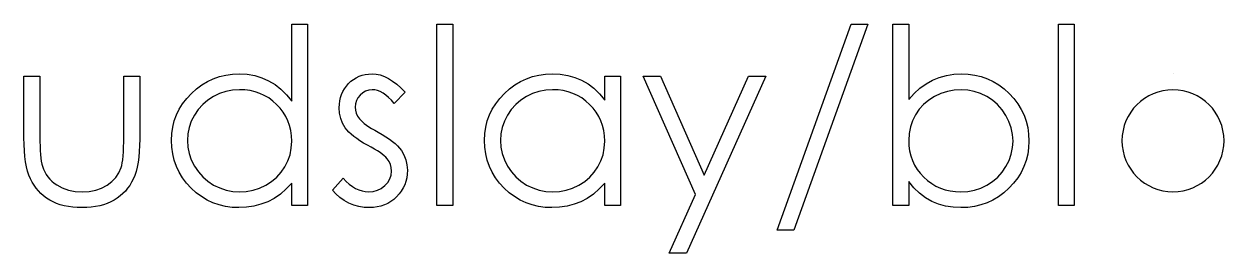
# Model space of a CAD drawing. Header units: millimetres. Extents: x -27 to 266, y -7 to 117.
# Drawn here: x 191.43 to 215.17, y 64.74 to 69.27 of the extents above; entities that cross this region are included whole.
import ezdxf

# ---------------------------------------------------------------- set-up
doc = ezdxf.new("R2010")
doc.units = ezdxf.units.MM

msp = doc.modelspace()

# ---------------------------------------------------------------- linework, layer by layer
at = {"color": 7, "linetype": 'Continuous'}
msp.add_line((214.158, 68.284), (214.158, 68.284), dxfattribs=at)
at = {"color": 7, "linetype": 'Continuous', "flags": 128}
for points in [[(197.038, 69.271), (197.038, 65.681), (197.038, 65.681), (196.724, 65.681), (196.724, 65.681), (196.724, 66.124), (196.724, 66.124), (196.615, 66.006), (196.501, 65.905), (196.379, 65.821), (196.251, 65.754), (196.117, 65.703), (195.978, 65.666), (195.831, 65.644), (195.679, 65.637), (195.679, 65.637), (195.544, 65.643), (195.414, 65.661), (195.288, 65.691), (195.167, 65.733), (195.052, 65.788), (194.942, 65.855), (194.836, 65.933), (194.736, 66.024), (194.644, 66.124), (194.565, 66.228), (194.499, 66.338), (194.443, 66.454), (194.4, 66.575), (194.37, 66.7), (194.352, 66.831), (194.346, 66.967), (194.346, 66.967), (194.352, 67.101), (194.37, 67.23), (194.401, 67.353), (194.445, 67.472), (194.5, 67.586), (194.567, 67.694), (194.647, 67.799), (194.74, 67.898), (194.841, 67.988), (194.947, 68.067), (195.058, 68.133), (195.174, 68.187), (195.296, 68.23), (195.422, 68.26), (195.553, 68.278), (195.689, 68.284), (195.689, 68.284), (195.845, 68.276), (195.994, 68.25), (196.135, 68.208), (196.268, 68.149), (196.394, 68.073), (196.512, 67.98), (196.622, 67.87), (196.724, 67.744), (196.724, 67.744), (196.724, 69.271), (196.724, 69.271), (197.038, 69.271)], [(199.596, 69.271), (199.91, 69.271), (199.91, 69.271), (199.91, 65.681), (199.91, 65.681), (199.596, 65.681), (199.596, 65.681), (199.596, 69.271)], [(208.121, 69.271), (206.657, 65.188), (206.657, 65.188), (206.326, 65.188), (206.326, 65.188), (207.79, 69.271), (207.79, 69.271), (208.121, 69.271)], [(208.615, 65.681), (208.615, 69.271), (208.615, 69.271), (208.929, 69.271), (208.929, 69.271), (208.929, 67.775), (208.929, 67.775), (209.038, 67.895), (209.152, 67.998), (209.273, 68.086), (209.4, 68.157), (209.534, 68.213), (209.674, 68.252), (209.82, 68.276), (209.972, 68.284), (209.972, 68.284), (210.108, 68.278), (210.239, 68.259), (210.364, 68.229), (210.485, 68.187), (210.6, 68.133), (210.711, 68.066), (210.816, 67.987), (210.916, 67.896), (211.008, 67.797), (211.087, 67.692), (211.154, 67.582), (211.21, 67.467), (211.253, 67.347), (211.283, 67.222), (211.301, 67.091), (211.307, 66.955), (211.307, 66.955), (211.301, 66.821), (211.283, 66.692), (211.252, 66.568), (211.208, 66.449), (211.153, 66.335), (211.085, 66.226), (211.005, 66.122), (210.913, 66.023), (210.812, 65.932), (210.705, 65.854), (210.594, 65.787), (210.478, 65.733), (210.357, 65.691), (210.23, 65.66), (210.098, 65.643), (209.962, 65.637), (209.962, 65.637), (209.807, 65.644), (209.659, 65.667), (209.519, 65.707), (209.385, 65.761), (209.26, 65.832), (209.142, 65.921), (209.032, 66.029), (208.929, 66.155), (208.929, 66.155), (208.929, 65.681), (208.929, 65.681), (208.615, 65.681)], [(211.89, 69.271), (212.205, 69.271), (212.205, 69.271), (212.205, 65.681), (212.205, 65.681), (211.891, 65.681), (211.891, 65.681), (211.891, 69.271)], [(191.429, 68.239), (191.743, 68.239), (191.743, 68.239), (191.743, 67.053), (191.743, 67.053), (191.744, 66.948), (191.746, 66.853), (191.75, 66.765), (191.756, 66.686), (191.763, 66.616), (191.771, 66.554), (191.781, 66.5), (191.793, 66.455), (191.793, 66.455), (191.814, 66.398), (191.838, 66.344), (191.868, 66.294), (191.901, 66.246), (191.939, 66.201), (191.981, 66.16), (192.026, 66.121), (192.077, 66.086), (192.187, 66.027), (192.308, 65.984), (192.438, 65.959), (192.578, 65.951), (192.578, 65.951), (192.718, 65.959), (192.847, 65.984), (192.965, 66.025), (193.072, 66.083), (193.165, 66.153), (193.243, 66.235), (193.305, 66.327), (193.352, 66.43), (193.352, 66.43), (193.363, 66.472), (193.374, 66.524), (193.383, 66.586), (193.391, 66.659), (193.396, 66.742), (193.4, 66.836), (193.403, 66.939), (193.403, 67.053), (193.403, 67.053), (193.403, 68.239), (193.403, 68.239), (193.717, 68.239), (193.717, 68.239), (193.717, 66.994), (193.717, 66.994), (193.715, 66.867), (193.71, 66.748), (193.7, 66.636), (193.686, 66.534), (193.668, 66.439), (193.647, 66.352), (193.621, 66.274), (193.591, 66.203), (193.558, 66.139), (193.52, 66.078), (193.478, 66.02), (193.434, 65.966), (193.384, 65.916), (193.33, 65.869), (193.273, 65.826), (193.211, 65.787), (193.146, 65.752), (193.077, 65.721), (193.003, 65.695), (192.926, 65.674), (192.844, 65.658), (192.758, 65.646), (192.669, 65.639), (192.575, 65.637), (192.575, 65.637), (192.482, 65.639), (192.392, 65.646), (192.307, 65.658), (192.225, 65.674), (192.147, 65.695), (192.073, 65.721), (192.003, 65.752), (191.937, 65.787), (191.876, 65.826), (191.817, 65.869), (191.763, 65.916), (191.714, 65.967), (191.668, 66.022), (191.627, 66.08), (191.589, 66.141), (191.555, 66.207), (191.526, 66.278), (191.5, 66.358), (191.478, 66.447), (191.461, 66.544), (191.447, 66.65), (191.437, 66.763), (191.431, 66.886), (191.429, 67.017), (191.429, 67.017), (191.429, 68.239)], [(198.967, 67.92), (198.754, 67.701), (198.754, 67.701), (198.698, 67.764), (198.642, 67.818), (198.586, 67.865), (198.531, 67.903), (198.476, 67.932), (198.421, 67.953), (198.367, 67.966), (198.313, 67.97), (198.313, 67.97), (198.247, 67.964), (198.186, 67.944), (198.129, 67.912), (198.078, 67.866), (198.035, 67.812), (198.005, 67.755), (197.987, 67.692), (197.98, 67.626), (197.98, 67.626), (197.986, 67.565), (198.002, 67.507), (198.029, 67.45), (198.067, 67.394), (198.067, 67.394), (198.092, 67.365), (198.123, 67.335), (198.159, 67.304), (198.202, 67.272), (198.251, 67.238), (198.306, 67.204), (198.366, 67.167), (198.433, 67.13), (198.433, 67.13), (198.514, 67.084), (198.588, 67.038), (198.656, 66.993), (198.717, 66.948), (198.771, 66.903), (198.819, 66.859), (198.86, 66.814), (198.893, 66.771), (198.893, 66.771), (198.945, 66.681), (198.983, 66.585), (199.005, 66.483), (199.012, 66.376), (199.012, 66.376), (199.009, 66.3), (198.999, 66.227), (198.982, 66.157), (198.959, 66.09), (198.928, 66.026), (198.892, 65.965), (198.848, 65.907), (198.798, 65.851), (198.742, 65.801), (198.684, 65.757), (198.623, 65.721), (198.557, 65.691), (198.489, 65.667), (198.416, 65.65), (198.341, 65.64), (198.263, 65.637), (198.263, 65.637), (198.157, 65.642), (198.054, 65.66), (197.953, 65.688), (197.854, 65.728), (197.761, 65.779), (197.676, 65.839), (197.6, 65.907), (197.532, 65.983), (197.532, 65.983), (197.74, 66.22), (197.74, 66.22), (197.8, 66.157), (197.861, 66.102), (197.924, 66.056), (197.986, 66.018), (198.05, 65.989), (198.115, 65.968), (198.18, 65.955), (198.247, 65.951), (198.247, 65.951), (198.337, 65.958), (198.421, 65.982), (198.497, 66.019), (198.566, 66.073), (198.624, 66.137), (198.665, 66.207), (198.69, 66.282), (198.698, 66.362), (198.698, 66.362), (198.693, 66.429), (198.677, 66.492), (198.65, 66.551), (198.612, 66.606), (198.612, 66.606), (198.587, 66.633), (198.556, 66.662), (198.517, 66.692), (198.472, 66.725), (198.421, 66.758), (198.362, 66.793), (198.297, 66.831), (198.224, 66.87), (198.224, 66.87), (198.146, 66.914), (198.075, 66.958), (198.01, 67.002), (197.952, 67.046), (197.9, 67.089), (197.855, 67.133), (197.816, 67.176), (197.783, 67.219), (197.783, 67.219), (197.732, 67.308), (197.696, 67.404), (197.673, 67.505), (197.666, 67.613), (197.666, 67.613), (197.669, 67.684), (197.677, 67.751), (197.692, 67.816), (197.712, 67.877), (197.738, 67.936), (197.769, 67.991), (197.806, 68.044), (197.849, 68.093), (197.897, 68.137), (197.947, 68.176), (198.001, 68.209), (198.057, 68.236), (198.116, 68.257), (198.179, 68.272), (198.244, 68.281), (198.313, 68.284), (198.313, 68.284), (198.394, 68.278), (198.475, 68.262), (198.557, 68.233), (198.639, 68.193), (198.721, 68.142), (198.803, 68.079), (198.885, 68.006), (198.967, 67.92)], [(203.23, 68.239), (203.23, 65.681), (203.23, 65.681), (202.916, 65.681), (202.916, 65.681), (202.916, 66.124), (202.916, 66.124), (202.808, 66.006), (202.693, 65.905), (202.571, 65.821), (202.444, 65.754), (202.31, 65.703), (202.17, 65.666), (202.024, 65.644), (201.872, 65.637), (201.872, 65.637), (201.736, 65.643), (201.606, 65.661), (201.48, 65.691), (201.36, 65.733), (201.245, 65.788), (201.134, 65.855), (201.029, 65.933), (200.929, 66.024), (200.837, 66.124), (200.757, 66.228), (200.691, 66.338), (200.635, 66.454), (200.593, 66.575), (200.563, 66.7), (200.544, 66.831), (200.538, 66.967), (200.538, 66.967), (200.544, 67.101), (200.563, 67.23), (200.593, 67.353), (200.637, 67.472), (200.692, 67.586), (200.76, 67.694), (200.839, 67.799), (200.932, 67.898), (201.033, 67.988), (201.14, 68.067), (201.25, 68.133), (201.367, 68.187), (201.488, 68.23), (201.614, 68.26), (201.745, 68.278), (201.881, 68.284), (201.881, 68.284), (202.038, 68.276), (202.186, 68.253), (202.327, 68.214), (202.46, 68.16), (202.586, 68.089), (202.704, 67.999), (202.814, 67.892), (202.916, 67.766), (202.916, 67.766), (202.916, 68.239), (202.916, 68.239), (203.23, 68.239)], [(203.679, 68.239), (204.018, 68.239), (204.018, 68.239), (204.884, 66.28), (204.884, 66.28), (205.763, 68.239), (205.763, 68.239), (206.102, 68.239), (206.102, 68.239), (204.532, 64.739), (204.532, 64.739), (204.192, 64.739), (204.192, 64.739), (204.713, 65.9), (204.713, 65.9), (203.679, 68.239)], [(195.693, 67.97), (195.556, 67.962), (195.424, 67.937), (195.298, 67.896), (195.177, 67.838), (195.064, 67.766), (194.964, 67.68), (194.876, 67.581), (194.799, 67.468), (194.738, 67.347), (194.695, 67.223), (194.668, 67.095), (194.66, 66.964), (194.66, 66.964), (194.669, 66.833), (194.695, 66.706), (194.739, 66.581), (194.801, 66.459), (194.878, 66.345), (194.966, 66.245), (195.067, 66.158), (195.18, 66.085), (195.301, 66.026), (195.427, 65.984), (195.557, 65.959), (195.69, 65.951), (195.69, 65.951), (195.826, 65.959), (195.959, 65.984), (196.087, 66.025), (196.212, 66.083), (196.328, 66.155), (196.43, 66.24), (196.517, 66.336), (196.591, 66.443), (196.649, 66.56), (196.691, 66.685), (196.715, 66.816), (196.724, 66.955), (196.724, 66.955), (196.719, 67.061), (196.705, 67.162), (196.682, 67.26), (196.65, 67.352), (196.608, 67.441), (196.556, 67.525), (196.496, 67.604), (196.426, 67.679), (196.35, 67.747), (196.269, 67.807), (196.183, 67.856), (196.094, 67.897), (196, 67.929), (195.902, 67.952), (195.8, 67.966), (195.693, 67.97)], [(201.885, 67.97), (201.748, 67.962), (201.616, 67.937), (201.49, 67.896), (201.369, 67.838), (201.257, 67.766), (201.156, 67.68), (201.068, 67.581), (200.992, 67.468), (200.931, 67.347), (200.887, 67.223), (200.861, 67.095), (200.852, 66.964), (200.852, 66.964), (200.861, 66.833), (200.887, 66.706), (200.931, 66.581), (200.993, 66.459), (201.07, 66.345), (201.158, 66.245), (201.259, 66.158), (201.372, 66.085), (201.494, 66.026), (201.619, 65.984), (201.749, 65.959), (201.883, 65.951), (201.883, 65.951), (202.019, 65.959), (202.151, 65.984), (202.28, 66.025), (202.404, 66.083), (202.52, 66.155), (202.622, 66.24), (202.709, 66.336), (202.783, 66.443), (202.841, 66.56), (202.883, 66.685), (202.908, 66.816), (202.916, 66.955), (202.916, 66.955), (202.911, 67.061), (202.897, 67.162), (202.874, 67.26), (202.842, 67.352), (202.8, 67.441), (202.749, 67.525), (202.688, 67.604), (202.618, 67.679), (202.542, 67.747), (202.461, 67.807), (202.376, 67.856), (202.287, 67.897), (202.193, 67.929), (202.094, 67.952), (201.992, 67.966), (201.886, 67.97)], [(209.96, 65.951), (210.097, 65.959), (210.229, 65.984), (210.355, 66.025), (210.476, 66.083), (210.589, 66.155), (210.689, 66.241), (210.777, 66.34), (210.853, 66.452), (210.915, 66.573), (210.958, 66.697), (210.985, 66.824), (210.993, 66.955), (210.993, 66.955), (210.984, 67.087), (210.958, 67.215), (210.913, 67.34), (210.852, 67.462), (210.775, 67.575), (210.687, 67.675), (210.586, 67.762), (210.473, 67.836), (210.352, 67.895), (210.227, 67.936), (210.098, 67.962), (209.965, 67.97), (209.965, 67.97), (209.829, 67.962), (209.697, 67.936), (209.568, 67.895), (209.442, 67.836), (209.326, 67.763), (209.223, 67.679), (209.135, 67.583), (209.062, 67.475), (209.003, 67.358), (208.962, 67.234), (208.937, 67.103), (208.929, 66.965), (208.929, 66.965), (208.934, 66.859), (208.948, 66.758), (208.971, 66.66), (209.003, 66.568), (209.045, 66.479), (209.097, 66.395), (209.157, 66.316), (209.226, 66.241), (209.303, 66.173), (209.384, 66.114), (209.469, 66.064), (209.559, 66.024), (209.653, 65.991), (209.751, 65.969), (209.853, 65.955), (209.96, 65.951)]]:
    msp.add_lwpolyline(points, dxfattribs=at)
at = {"color": 7, "linetype": 'Continuous'}
msp.add_arc((214.157, 66.961), 1.009, 90.0024, 89.9976, dxfattribs=at)

doc.saveas('drawing.dxf')
